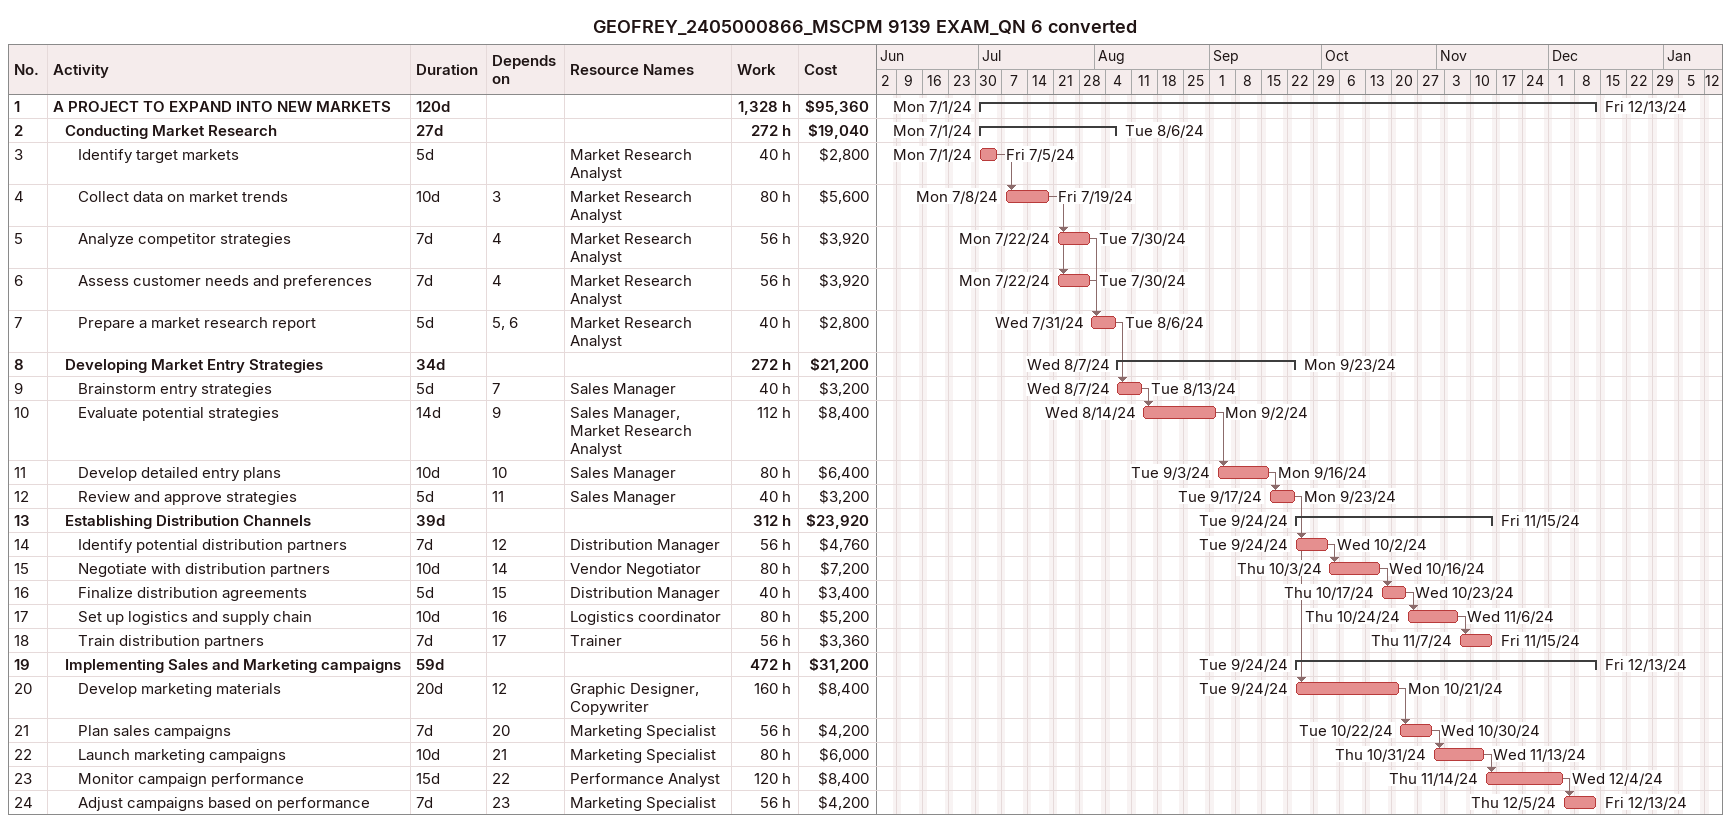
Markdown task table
GEOFREY_2405000866_MSCPM 9139 EXAM_QN 6 converted

| ID | Level | Task | Duration | Start | Finish | Predecessors | Resources | Work (h) | Cost ($) |
|---|---|---|---|---|---|---|---|---|---|
| 1 | 1 | **A PROJECT TO EXPAND INTO NEW MARKETS** | 120d | 2024-07-01 | 2024-12-13 |  |  | 1328 | 95360 |
| 2 | 2 | **Conducting Market Research** | 27d | 2024-07-01 | 2024-08-06 |  |  | 272 | 19040 |
| 3 | 3 | Identify target markets | 5d | 2024-07-01 | 2024-07-05 |  | Market Research Analyst | 40 | 2800 |
| 4 | 3 | Collect data on market trends | 10d | 2024-07-08 | 2024-07-19 | 3 | Market Research Analyst | 80 | 5600 |
| 5 | 3 | Analyze competitor strategies | 7d | 2024-07-22 | 2024-07-30 | 4 | Market Research Analyst | 56 | 3920 |
| 6 | 3 | Assess customer needs and preferences | 7d | 2024-07-22 | 2024-07-30 | 4 | Market Research Analyst | 56 | 3920 |
| 7 | 3 | Prepare a market research report | 5d | 2024-07-31 | 2024-08-06 | 5, 6 | Market Research Analyst | 40 | 2800 |
| 8 | 2 | **Developing Market Entry Strategies** | 34d | 2024-08-07 | 2024-09-23 |  |  | 272 | 21200 |
| 9 | 3 | Brainstorm entry strategies | 5d | 2024-08-07 | 2024-08-13 | 7 | Sales Manager | 40 | 3200 |
| 10 | 3 | Evaluate potential strategies | 14d | 2024-08-14 | 2024-09-02 | 9 | Sales Manager, Market Research Analyst | 112 | 8400 |
| 11 | 3 | Develop detailed entry plans | 10d | 2024-09-03 | 2024-09-16 | 10 | Sales Manager | 80 | 6400 |
| 12 | 3 | Review and approve strategies | 5d | 2024-09-17 | 2024-09-23 | 11 | Sales Manager | 40 | 3200 |
| 13 | 2 | **Establishing Distribution Channels** | 39d | 2024-09-24 | 2024-11-15 |  |  | 312 | 23920 |
| 14 | 3 | Identify potential distribution partners | 7d | 2024-09-24 | 2024-10-02 | 12 | Distribution Manager | 56 | 4760 |
| 15 | 3 | Negotiate with distribution partners | 10d | 2024-10-03 | 2024-10-16 | 14 | Vendor Negotiator | 80 | 7200 |
| 16 | 3 | Finalize distribution agreements | 5d | 2024-10-17 | 2024-10-23 | 15 | Distribution Manager | 40 | 3400 |
| 17 | 3 | Set up logistics and supply chain | 10d | 2024-10-24 | 2024-11-06 | 16 | Logistics coordinator | 80 | 5200 |
| 18 | 3 | Train distribution partners | 7d | 2024-11-07 | 2024-11-15 | 17 | Trainer | 56 | 3360 |
| 19 | 2 | **Implementing Sales and Marketing campaigns** | 59d | 2024-09-24 | 2024-12-13 |  |  | 472 | 31200 |
| 20 | 3 | Develop marketing materials | 20d | 2024-09-24 | 2024-10-21 | 12 | Graphic Designer, Copywriter | 160 | 8400 |
| 21 | 3 | Plan sales campaigns | 7d | 2024-10-22 | 2024-10-30 | 20 | Marketing Specialist | 56 | 4200 |
| 22 | 3 | Launch marketing campaigns | 10d | 2024-10-31 | 2024-11-13 | 21 | Marketing Specialist | 80 | 6000 |
| 23 | 3 | Monitor campaign performance | 15d | 2024-11-14 | 2024-12-04 | 22 | Performance Analyst | 120 | 8400 |
| 24 | 3 | Adjust campaigns based on performance | 7d | 2024-12-05 | 2024-12-13 | 23 | Marketing Specialist | 56 | 4200 |
